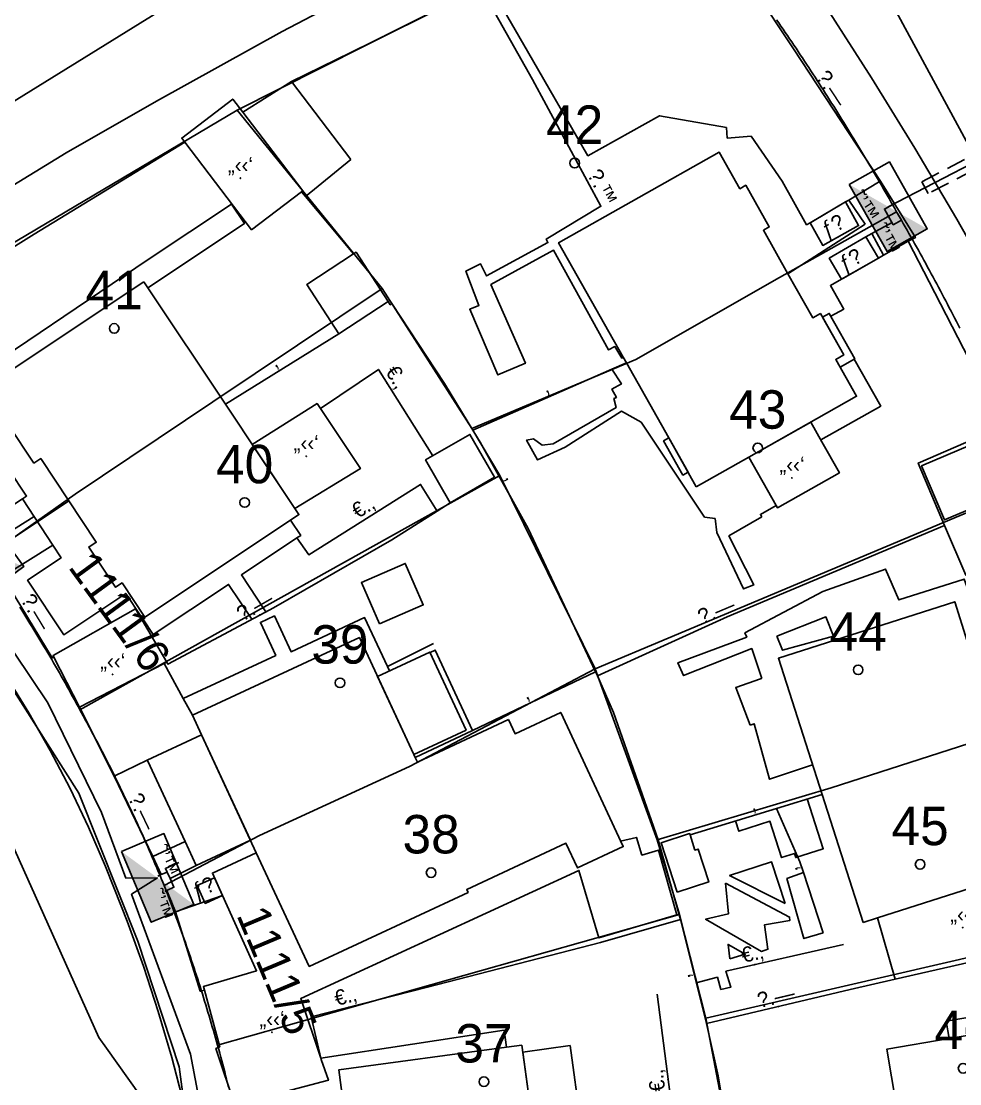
# Model space of a CAD drawing. Header units: metres. Extents: x 218299 to 220222, y 572714 to 574340.
# Drawn here: x 218926.8 to 218975.6, y 573636.9 to 573692.2 of the extents above; entities that cross this region are included whole.
import ezdxf
from ezdxf.enums import TextEntityAlignment as Align

# ---------------------------------------------------------------- set-up
doc = ezdxf.new("R2010")
doc.units = ezdxf.units.M
doc.header["$MEASUREMENT"] = 0
doc.linetypes.add('DASH15', pattern=[1.5, 1, -0.5])
for name, color, linetype in [('1602', 44, 'Continuous'), ('1603', 44, 'Continuous'), ('6091', 102, 'CABLEUNDEXIST03'), ('6151', 102, 'CABLEUNDEXIST03'), ('6261', 7, 'Continuous'), ('6701', 7, 'DASH15'), ('A_POINTS', 2, 'Continuous'), ('M2200', 253, 'Continuous'), ('M2207', 253, 'Continuous'), ('M2401', 7, 'Continuous'), ('M2404', 7, 'Continuous'), ('M2407', 253, 'Continuous'), ('M2408', 253, 'Continuous'), ('M2412', 253, 'Continuous'), ('M2420', 253, 'Continuous'), ('M2601', 253, 'Continuous'), ('M2602', 253, 'Continuous'), ('M2605', 253, 'Continuous'), ('M2612', 253, 'Continuous')]:
    doc.layers.add(name, color=color, linetype=linetype)
doc.styles.add('HEBTXT', font='HEBTXT')
doc.styles.add('MAVAT_HEBTXT', font='HEBTXT')
doc.linetypes.add('CABLEUNDEXIST03', pattern='A,3.5,[222,elecad.shx,S=0.01,R=0,X=0,Y=0],1.5', length=5)

# ---------------------------------------------------------------- blocks, each defined once
blk = doc.blocks.new('6261')
blk.add_lwpolyline([(-2, -1.2), (2, -1.2), (2, 1.2), (-2, 1.2)], close=True)
at = {"color": 0}
blk.add_solid([(2, 1.2), (-2, -1.2), (2, -1.2)], dxfattribs=at)
at = {"color": 0, "style": 'HEBTXT'}
blk.add_attdef('PIL_NAME', (2.689, 2.418), '', height=1.7, dxfattribs=at)
at = {"style": 'HEBTXT'}
blk.add_attdef('CAMUT_MONIM', (2.489, 0.218), '', height=1.7, dxfattribs=at)
at = {"color": 0, "style": 'HEBTXT', "flags": 1}
for tag, p in [('TYPE', (2.585, -1.773)), ('MAP_TYPE', (2.689, -3.782))]:
    blk.add_attdef(tag, p, '', height=1.7, dxfattribs=at)
blk = doc.blocks.new('1603')
at = {"layer": 'A_POINTS'}
blk.add_circle((0, 0), 0.25, dxfattribs=at)
at = {"color": 0, "style": 'HEBTXT'}
blk.add_attdef('PARCEL_NUM', text='', height=2, dxfattribs=at).set_placement((0, 1), align=Align.CENTER)
at = {"color": 0, "style": 'HEBTXT', "flags": 1}
blk.add_attdef('LOT_NUM', text='', height=2, dxfattribs=at).set_placement((0, -2.5), align=Align.CENTER)
blk = doc.blocks.new('M2407')
blk.add_circle((0, 0), 0.025)
at = {"style": 'MAVAT_HEBTXT'}
blk.add_attdef('NAME', text='', height=0.8, dxfattribs=at).set_placement((0, 1.59), align=Align.MIDDLE)
blk = doc.blocks.new('M2601')
blk.add_circle((0, 0), 0.025)
at = {"style": 'MAVAT_HEBTXT'}
blk.add_attdef('NAME', text='', height=0.8, dxfattribs=at).set_placement((0, 1.59), align=Align.MIDDLE)
blk = doc.blocks.new('M2602')
blk.add_circle((0, 0), 0.025)
at = {"style": 'MAVAT_HEBTXT'}
blk.add_attdef('NAME', text='', height=0.8, dxfattribs=at).set_placement((0, 1.59), align=Align.MIDDLE)
blk = doc.blocks.new('M2605')
blk.add_circle((0, 0), 0.025)
at = {"style": 'MAVAT_HEBTXT'}
blk.add_attdef('NAME', text='', height=0.8, dxfattribs=at).set_placement((0, 1.59), align=Align.MIDDLE)
blk = doc.blocks.new('M2612')
blk.add_circle((0, 0), 0.025)
at = {"style": 'MAVAT_HEBTXT'}
blk.add_attdef('NAME', text='', height=0.8, dxfattribs=at).set_placement((0, 1.59), align=Align.MIDDLE)
blk = doc.blocks.new('M2207')
blk.add_circle((0, 0), 0.025)
at = {"style": 'MAVAT_HEBTXT'}
blk.add_attdef('NAME', text='', height=0.8, dxfattribs=at).set_placement((0, 1.59), align=Align.MIDDLE)
blk = doc.blocks.new('M2412')
blk.add_circle((0, 0), 0.025)
at = {"style": 'MAVAT_HEBTXT'}
blk.add_attdef('NAME', text='', height=0.8, dxfattribs=at).set_placement((0, 1.59), align=Align.MIDDLE)
blk = doc.blocks.new('111')
at = {"layer": 'M2200'}
for points in [[(218961.898, 573667.974, 582.716), (218960.466, 573670.512, 582.752), (218958.262, 573674.416, 582.808), (218958.095, 573674.713, 582.812), (218954.732, 573680.67, 582.896), (218963.095, 573685.389, 582.739), (218964.167, 573683.489, 582.739), (218964.478, 573683.665, 582.739), (218965.701, 573681.498, 582.739), (218965.39, 573681.322, 582.739), (218966.666, 573679.061, 582.739), (218967.961, 573676.766, 582.739), (218968.359, 573676.99, 582.739), (218969.575, 573674.835, 582.739), (218969.575, 573674.835, 582.739), (218969.16, 573674.6, 582.739), (218969.16, 573674.6, 582.739), (218970.242, 573672.683, 582.739), (218964.637, 573669.52, 582.724)], [(218933.145, 573678.645, 583.526), (218933.357, 573678.327, 583.526), (218937.385, 573672.277, 583.526), (218941.002, 573666.844, 583.526), (218941.215, 573666.524, 583.526), (218940.778, 573666.233, 583.523), (218933.197, 573661.185, 583.459), (218932.009, 573662.97, 583.447), (218931.668, 573662.743, 583.436), (218930.279, 573664.829, 583.436), (218930.669, 573665.088, 583.436), (218927.772, 573669.439, 583.436), (218927.419, 573669.204, 583.436), (218926.077, 573671.22, 583.436), (218926.387, 573671.426, 583.436), (218925.132, 573673.31, 583.436)], [(218970.581, 573645.293, 581.865), (218966.176, 573659.046, 581.865), (218975.35, 573661.984, 581.865), (218976.005, 573659.938, 581.865), (218976.425, 573660.072, 581.865), (218977.182, 573657.708, 581.865), (218976.778, 573657.578, 581.865), (218977.566, 573655.116, 581.865), (218978.381, 573652.572, 581.865), (218978.381, 573652.572, 581.865), (218978.8, 573652.706, 581.865), (218978.8, 573652.706, 581.865), (218979.549, 573650.365, 581.865), (218979.549, 573650.365, 581.865), (218979.111, 573650.225, 581.865), (218979.111, 573650.225, 581.865), (218979.75, 573648.23, 581.865), (218979.75, 573648.23, 581.865), (218978.994, 573647.987, 581.865), (218971.329, 573645.533, 581.865), (218970.581, 573645.293, 581.865)], [(218952.125, 573655.853, 583.639), (218952.467, 573655.116, 583.639), (218954.846, 573656.223, 582.446), (218958.094, 573649.24, 582.446), (218958.094, 573649.24, 582.446), (218955.71, 573648.131, 582.626), (218955.71, 573648.131, 582.626), (218955.111, 573649.417, 583.661), (218949.948, 573647.015, 583.661), (218949.948, 573647.015, 583.661), (218950.023, 573646.854, 583.391), (218950.023, 573646.854, 583.391), (218941.752, 573643.006, 582.851), (218941.752, 573643.006, 582.851), (218938.998, 573648.924, 582.892), (218936.142, 573655.063, 582.934), (218935.671, 573656.076, 582.941), (218935.671, 573656.076, 582.941), (218944.368, 573660.122, 582.986), (218947.197, 573654.042, 583.662), (218947.274, 573653.877, 583.681), (218947.381, 573653.646, 583.706)], [(218974.219, 573624.444, 581.385), (218973.013, 573631.609, 581.505), (218971.819, 573638.703, 581.625), (218975.067, 573639.25, 581.625), (218981.262, 573640.292, 581.625), (218981.619, 573638.169, 581.385), (218982.094, 573638.249, 581.385), (218982.507, 573635.795, 581.385), (218982.018, 573635.712, 581.385), (218982.425, 573633.293, 581.385), (218982.599, 573632.259, 581.385), (218982.828, 573630.898, 581.385), (218982.899, 573630.477, 581.385), (218983.356, 573630.554, 581.385), (218983.747, 573628.226, 581.385), (218983.308, 573628.152, 581.385), (218983.665, 573626.034, 581.385)], [(218952.822, 573638.912, 582.424), (218953.41, 573634.596, 582.424), (218953.416, 573634.553, 582.424), (218953.81, 573631.66, 582.424), (218954.797, 573624.413, 582.424), (218945.229, 573623.109, 582.491), (218944.931, 573625.298, 582.401), (218944.931, 573625.298, 582.401), (218944.693, 573625.266, 582.401), (218944.693, 573625.266, 582.401), (218944.029, 573630.142, 582.401), (218944.029, 573630.142, 582.401), (218944.395, 573630.192, 582.491), (218944.395, 573630.192, 582.491), (218944.013, 573632.994, 582.536), (218944.013, 573632.994, 582.536), (218943.588, 573632.936, 582.536), (218943.588, 573632.936, 582.536), (218943.262, 573635.33, 582.491), (218943.262, 573635.33, 582.491), (218943.592, 573635.376, 582.491), (218943.592, 573635.376, 582.491), (218943.288, 573637.614, 582.491), (218952.017, 573638.803, 582.429)]]:
    blk.add_polyline3d(points, close=True, dxfattribs=at)
at = {"layer": 'M2207'}
for points in [[(218941.413, 573683.374, 582.817), (218941.345, 573683.322, 582.817), (218938.755, 573681.348, 582.795), (218935.283, 573685.902, 583.288), (218935.114, 573686.123, 583.312), (218937.773, 573688.15, 583.279), (218938.288, 573687.474, 583.213)], [(218943.293, 573675.941, 583.11), (218943.293, 573675.941, 583.11), (218941.619, 573678.494, 583.11), (218944.06, 573680.094, 582.853), (218944.187, 573680.177, 582.84), (218945.86, 573677.624, 582.84), (218945.86, 573677.624, 582.84), (218943.293, 573675.941, 583.11)], [(218969.16, 573674.6, 582.41), (218969.575, 573674.835, 582.41), (218968.466, 573676.8, 582.41), (218968.819, 573676.999, 582.41), (218970.15, 573674.64, 582.41), (218969.382, 573674.206, 582.41), (218969.16, 573674.6, 582.41)], [(218941.002, 573666.844, 583.425), (218938.78, 573670.181, 583.403), (218942.163, 573672.3, 583.403), (218942.334, 573672.044, 583.404), (218944.415, 573668.918, 583.425), (218941.002, 573666.844, 583.425)], [(218964.637, 573669.52, 582.975), (218967.86, 573671.339, 582.975), (218968.436, 573670.318, 582.836), (218969.349, 573668.701, 582.615), (218966.126, 573666.882, 582.615), (218966.061, 573666.997, 582.631), (218964.637, 573669.52, 582.975)], [(218979.256, 573668.122, 580.59), (218979.256, 573668.122, 580.59), (218979.256, 573668.122, 580.59), (218974.817, 573666.243, 580.59), (218973.626, 573669.057, 580.635), (218977.999, 573670.914, 580.635), (218977.999, 573670.914, 580.635), (218979.256, 573668.122, 580.59)], [(218951.397, 573668.471, 582.772), (218949.093, 573667.144, 582.682), (218949.093, 573667.144, 582.682), (218947.812, 573669.369, 582.547), (218950.115, 573670.696, 582.57)], [(218960.466, 573670.512, 582.176), (218961.471, 573668.73, 582.176), (218961.202, 573668.578, 582.064), (218960.196, 573670.36, 582.064), (218960.466, 573670.512, 582.176)], [(218945.409, 573660.83, 582.052), (218944.47, 573662.989, 582.052), (218946.749, 573663.979, 582.03), (218947.687, 573661.821, 582.03), (218945.409, 573660.83, 582.052)], [(218934.334, 573658.84, 582.176), (218934.334, 573658.84, 582.176), (218934.198, 573658.769, 582.176), (218929.798, 573656.508, 582.176), (218929.798, 573656.508, 582.176), (218928.461, 573659.109, 582.176), (218928.417, 573659.194, 582.176), (218928.417, 573659.194, 582.176), (218932.709, 573661.615, 582.176), (218934.334, 573658.84, 582.176)], [(218947.197, 573654.042, 582.525), (218945.306, 573658.105, 582.525), (218948.027, 573659.37, 582.435), (218949.917, 573655.307, 582.435), (218947.197, 573654.042, 582.525)], [(218936.142, 573655.063, 582.941), (218938.694, 573649.579, 582.941), (218935.867, 573648.264, 582.424), (218935.867, 573648.264, 582.424), (218935.287, 573649.509, 582.424), (218933.344, 573653.686, 582.424), (218933.315, 573653.748, 582.424), (218933.315, 573653.748, 582.424), (218936.142, 573655.063, 582.941)], [(218960.909, 573646.869, 581.453), (218960.07, 573649.431, 581.453), (218961.552, 573649.916, 581.51), (218961.573, 573649.852, 581.51), (218961.832, 573649.063, 581.51), (218961.989, 573649.114, 581.51), (218962.548, 573647.405, 581.51)], [(218978.994, 573647.987, 581.78), (218971.329, 573645.533, 581.78), (218972.25, 573642.34, 581.6), (218972.25, 573642.34, 581.6), (218980.033, 573644.106, 581.6)], [(218953.41, 573634.596, 582.322), (218952.871, 573638.549, 582.3), (218955.328, 573638.884, 581.895), (218955.87, 573634.931, 581.917), (218953.41, 573634.596, 582.322)]]:
    blk.add_polyline3d(points, close=True, dxfattribs=at)
blk.add_polyline3d([(218937.901, 573635.726, 582.187), (218936.897, 573638.736, 582.176), (218937.092, 573638.827, 582.187), (218936.293, 573641.765, 582.166), (218936.241, 573641.955, 582.165), (218939.01, 573642.777, 582.367), (218937.243, 573646.694, 582.437), (218936.716, 573647.862, 582.457), (218938.998, 573648.924, 582.829), (218941.752, 573643.006, 582.829), (218950.023, 573646.854, 582.829), (218949.948, 573647.015, 582.829), (218955.111, 573649.417, 582.829), (218955.71, 573648.131, 582.514), (218958.094, 573649.24, 583.177), (218957.963, 573649.523, 583.177), (218958.793, 573649.719, 583.256), (218959.066, 573648.799, 583.279), (218959.934, 573649.057, 583.369), (218960.887, 573645.685, 583.369), (218956.834, 573644.486, 582.536), (218955.794, 573648.003, 582.525), (218941.307, 573641.331, 582.682), (218942.357, 573638.235, 582.388), (218942.38, 573638.166, 582.381), (218942.75, 573637.077, 582.277), (218940.256, 573636.421, 582.187)], dxfattribs=at)
at = {"layer": 'M2401'}
for points in [[(218935.223, 573635.851, 579.299), (218934.597, 573638.262, 579.326), (218933.895, 573640.651, 579.366), (218933.118, 573643.017, 579.419), (218932.266, 573645.357, 579.485), (218931.972, 573646.115, 579.51), (218931.155, 573648.198, 579.539), (218930.264, 573650.25, 579.574), (218929.301, 573652.269, 579.617), (218928.267, 573654.252, 579.666), (218927.162, 573656.197, 579.722), (218925.989, 573658.102, 579.785)], [(218925.546, 573683.191, 580.252), (218929.103, 573685.346, 580.14), (218933.806, 573688.048, 579.982), (218940.337, 573691.666, 579.87), (218947.278, 573695.314, 579.712)], [(218968.698, 573692.879, 579.06), (218971.021, 573689.26, 578.962), (218973.277, 573685.598, 578.856), (218975.465, 573681.895, 578.743), (218977.028, 573679.15, 578.655)]]:
    blk.add_polyline3d(points, dxfattribs=at)
at = {"layer": 'M2404'}
for points in [[(218935.223, 573635.851, 579.299), (218934.597, 573638.262, 579.326), (218933.895, 573640.651, 579.366), (218933.118, 573643.017, 579.419), (218932.266, 573645.357, 579.485), (218931.972, 573646.115, 579.51), (218931.155, 573648.198, 579.539), (218930.264, 573650.25, 579.574), (218929.301, 573652.269, 579.617), (218928.267, 573654.252, 579.666), (218927.162, 573656.197, 579.722), (218925.989, 573658.102, 579.785)], [(218925.546, 573683.191, 580.252), (218929.103, 573685.346, 580.14), (218933.806, 573688.048, 579.982), (218940.337, 573691.666, 579.87), (218947.278, 573695.314, 579.712)], [(218968.698, 573692.879, 579.06), (218971.021, 573689.26, 578.962), (218973.277, 573685.598, 578.856), (218975.465, 573681.895, 578.743), (218977.028, 573679.15, 578.655)]]:
    blk.add_polyline3d(points, dxfattribs=at)
at = {"layer": 'M2407'}
for points in [[(218967.869, 573681.731, 579.991), (218967.831, 573681.71, 579.993), (218967.643, 573681.608, 580.002), (218966.365, 573683.873, 580.047), (218964.754, 573686.226, 580.047), (218963.512, 573686.126, 580.07), (218963.469, 573686.669, 580.07), (218959.989, 573687.281, 580.115), (218956.257, 573685.2, 580.227), (218953.106, 573690.644, 580.182), (218951.257, 573693.866, 580.16)], [(218950.859, 573693.644, 580.16), (218953.376, 573689.178, 580.182), (218956.931, 573682.571, 580.137), (218954.088, 573680.863, 580.227), (218954.179, 573680.68, 580.227), (218950.98, 573678.945, 580.272), (218950.673, 573679.569, 580.272), (218949.904, 573679.199, 580.272), (218950.588, 573677.411, 580.295), (218950.105, 573677.211, 580.295), (218951.57, 573673.795, 580.295), (218953.009, 573674.399, 580.317), (218951.21, 573678.494, 580.295), (218954.468, 573680.286, 580.227), (218957.336, 573675.095, 580.182), (218957.667, 573675.27, 580.182), (218958.018, 573674.667, 580.182), (218958.095, 573674.713, 580.182)], [(218933.357, 573678.327, 580.728), (218938.382, 573681.672, 580.518), (218937.703, 573682.691, 580.518), (218933.375, 573679.809, 580.698), (218923.344, 573673.033, 580.788), (218927.037, 573667.487, 580.818), (218926.826, 573667.346, 580.818)], [(218968.905, 573676.845, 580.053), (218969.576, 573677.224, 580.053), (218968.885, 573678.447, 580.053), (218969.465, 573678.774, 579.987), (218969.527, 573678.809, 579.98)], [(218968.383, 573670.413, 580.089), (218971.499, 573672.172, 580.053), (218970.117, 573674.621, 580.053)], [(218957.512, 573674.089, 580.16), (218957.998, 573673.326, 580.16), (218957.508, 573673.054, 580.16), (218957.742, 573672.625, 580.16), (218957.608, 573672.57, 580.16), (218957.737, 573672.098, 580.16), (218954.45, 573670.206, 580.227), (218953.874, 573670.136, 580.227), (218953.434, 573670.463, 580.227), (218953.066, 573670.399, 580.227), (218953.63, 573669.367, 580.227), (218955.074, 573670.04, 580.205), (218958.003, 573671.905, 580.137), (218959.035, 573671.329, 580.137), (218962.334, 573666.39, 580.092), (218962.878, 573666.315, 580.092), (218962.965, 573665.595, 580.092), (218964.361, 573662.657, 580.092), (218964.894, 573662.867, 580.092), (218963.595, 573665.413, 580.115), (218965.306, 573666.412, 580.115)], [(218965.306, 573666.412, 580.115), (218965.238, 573666.532, 580.115), (218966.061, 573666.997, 580.115)], [(218939.497, 573661.464, 580.71), (218939.423, 573661.575, 580.713), (218938.218, 573663.384, 580.761), (218941.11, 573665.31, 580.761), (218941.306, 573665.44, 580.761), (218940.778, 573666.233, 580.761)], [(218933.634, 573660.277, 580.748), (218933.123, 573661.043, 580.748), (218932.994, 573661.238, 580.748), (218932.203, 573662.424, 580.748), (218928.974, 573660.274, 580.748), (218927.088, 573663.106, 580.748), (218928.839, 573664.272, 580.748), (218928.401, 573664.928, 580.748)], [(218965.315, 573657.992, 579.47), (218964.783, 573659.546, 579.47), (218961.238, 573658.144, 579.5), (218960.939, 573658.808, 579.5), (218964.53, 573660.151, 579.47), (218964.435, 573660.366, 579.47), (218968.494, 573662.525, 579.38), (218971.749, 573663.69, 579.38), (218972.435, 573662.086, 579.35), (218975.841, 573663.168, 579.32), (218976.196, 573662.216, 579.32), (218976.196, 573662.216, 579.32)], [(218938.767, 573661.075, 580.726), (218937.558, 573662.89, 580.773), (218933.634, 573660.277, 580.716)], [(218935.19, 573656.955, 580.283), (218940.007, 573659.196, 580.283), (218939.208, 573660.913, 580.283), (218939.939, 573661.253, 580.283), (218940.808, 573659.386, 580.283), (218944.637, 573661.167, 580.223), (218945.825, 573658.616, 580.278), (218945.928, 573658.394, 580.283)], [(218966.1, 573660.188, 579.41), (218968.651, 573661.196, 579.38), (218969.044, 573660.202, 579.38), (218966.386, 573659.464, 579.41), (218966.1, 573660.188, 579.41)], [(218948.039, 573659.344, 580.257), (218948.309, 573659.47, 580.253), (218950.252, 573655.292, 580.133)], [(218964.705, 573655.555, 579.44), (218964.92, 573655.641, 579.44), (218965.717, 573652.745, 579.44), (218967.956, 573653.49, 579.44)], [(218967.679, 573651.722, 579.364), (218968.509, 573649.132, 579.32), (218967.081, 573648.675, 579.38), (218967.014, 573648.885, 579.38), (218966.338, 573648.668, 579.38), (218965.732, 573650.56, 579.44), (218964.11, 573650.04, 579.44), (218963.938, 573650.577, 579.44)], [(218966.52, 573646.281, 579.38), (218965.815, 573648.442, 579.35), (218963.632, 573647.742, 579.38), (218966.52, 573646.281, 579.38)], [(218967.473, 573647.89, 579.47), (218966.619, 573647.575, 579.47), (218967.504, 573644.455, 579.47), (218968.496, 573644.755, 579.47)], [(218963.428, 573647.345, 579.44), (218966.754, 573645.577, 579.38), (218966.762, 573645.391, 579.38), (218965.446, 573645.162, 579.41), (218965.628, 573643.897, 579.41), (218965.291, 573643.786, 579.41), (218962.385, 573645.465, 579.44), (218963.575, 573645.741, 579.41), (218963.428, 573647.345, 579.44)], [(218963.653, 573643.404, 579.41), (218963.552, 573644.152, 579.41), (218964.449, 573643.636, 579.41), (218963.653, 573643.404, 579.41)], [(218975.067, 573639.25, 578.835), (218974.914, 573640.16, 578.835), (218981.969, 573641.347, 578.835), (218982.312, 573639.305, 578.835), (218984.627, 573639.694, 578.835), (218984.48, 573640.568, 578.835), (218986.383, 573640.888, 578.835), (218986.845, 573638.144, 578.73), (218983.783, 573637.629, 578.73), (218984.205, 573635.122, 578.73), (218984.545, 573635.179, 578.73)], [(218942.364, 573638.236, 579.83), (218951.897, 573639.686, 579.77), (218952.017, 573638.803, 579.77)]]:
    blk.add_polyline3d(points, dxfattribs=at)
at = {"layer": 'M2408'}
for points in [[(218940.824, 573689.068, 579.978), (218938.288, 573687.474, 579.918)], [(218971.494, 573683.881, 578.87), (218973.305, 573680.942, 578.75), (218972.926, 573680.757, 578.75)], [(218929.798, 573656.508, 579.8), (218931.6, 573652.916, 579.68)]]:
    blk.add_polyline3d(points, dxfattribs=at)
at = {"layer": 'M2412'}
for points in [[(218967.831, 573681.71, 579.993), (218968.481, 573680.536, 579.993), (218970.351, 573681.571, 578.793), (218969.673, 573682.801, 578.793)], [(218969.465, 573678.774, 579.987), (218968.822, 573679.864, 579.987), (218968.822, 573679.864, 579.987), (218970.731, 573680.989, 578.787), (218971.383, 573679.873, 578.787)], [(218937.243, 573646.694, 580.201), (218936.825, 573647.62, 580.201), (218935.917, 573647.211, 579.721), (218936.335, 573646.284, 579.721), (218937.243, 573646.694, 580.201)]]:
    blk.add_polyline3d(points, close=True, dxfattribs=at)
at = {"layer": 'M2420', "linetype": 'Continuous', "lineweight": -3}
for points in [[(218784.91, 573498.19), (218799.09, 573491.38), (218833, 573481.62), (218860.8, 573479.62), (218884.2, 573481.19), (218908, 573487.81), (218929.09, 573498.38), (218936.2, 573503.5), (218951.5, 573513.19), (218966.91, 573529), (218976.7, 573544.88), (218985.627, 573563.641), (218988, 573565.81), (218995.09, 573587.88), (218998.81, 573618.93), (218992.8, 573643.88), (218991.2, 573657.81), (218964.91, 573706.38)], [(218908.988, 573677.282), (218935, 573693.38), (218964.91, 573706.38)], [(218808, 573559.81), (218823.2, 573550.5), (218835.41, 573544.81), (218850.7, 573542.81), (218865.3, 573542.5), (218880.41, 573545.38), (218892.2, 573549.81), (218899.91, 573554.81), (218905.3, 573557.31), (218919.09, 573568.19), (218928.2, 573583.69), (218933.59, 573595.81), (218935.8, 573615), (218936.938, 573617.207), (218933.5, 573635.5), (218931.193, 573638.756), (218930.8, 573639.31), (218921.59, 573659.81), (218908.988, 573677.282)]]:
    blk.add_lwpolyline(points, dxfattribs=at)
at = {"layer": 'M2601'}
for points in [[(218945.86, 573677.624, 581.982), (218945.969, 573677.443, 581.982), (218946.06, 573677.512, 581.982), (218948.79, 573673.341, 581.982), (218950.271, 573670.916, 581.946), (218950.651, 573670.295, 581.937), (218953.148, 573665.797, 581.892), (218956.658, 573658.335, 581.892), (218956.751, 573658.137, 581.892)], [(218937.385, 573672.277, 582.387), (218943.293, 573675.941, 582.387)], [(218950.271, 573670.916, 581.802), (218953.595, 573672.382, 581.802), (218957.512, 573674.089, 581.802), (218958.262, 573674.416, 581.802)], [(218926.403, 573665.352, 582.138), (218929.236, 573667.239, 582.138)], [(218928.401, 573664.928, 582.248), (218926.826, 573667.346, 582.248)], [(218947.274, 573653.877, 581.892), (218950.252, 573655.292, 581.892), (218956.658, 573658.335, 581.892)], [(218968.447, 573651.958, 581.15), (218966.076, 573651.231, 581.191), (218961.573, 573649.852, 581.27)], [(218966.076, 573651.231, 581.24), (218967.289, 573648.452, 581.42), (218967.473, 573647.89, 581.401), (218968.496, 573644.755, 581.296)], [(218961.071, 573645.443, 580.91), (218962.375, 573640.268, 580.91), (218962.375, 573640.268, 580.91)]]:
    blk.add_polyline3d(points, dxfattribs=at)
at = {"layer": 'M2602'}
for points in [[(218943.913, 573685, 580.823), (218941.552, 573683.083, 580.823), (218944.06, 573680.094, 580.823)], [(218941.552, 573683.083, 580.823), (218941.345, 573683.322, 580.823)], [(218972.583, 573681.852, 580.452), (218972.156, 573681.612, 580.452), (218971.696, 573682.43, 580.452), (218972.123, 573682.67, 580.452)], [(218966.666, 573679.061, 581.498), (218970.683, 573681.634, 581.498), (218970.683, 573681.634, 581.498)], [(218968.822, 573679.864, 580.103), (218970.731, 573680.989, 580.117), (218971.032, 573681.151, 580.119), (218972.095, 573681.721, 580.126)], [(218942.334, 573672.044, 580.608), (218945.354, 573674.078, 580.638), (218948.189, 573669.586, 580.705)], [(218941.11, 573665.31, 580.818), (218941.732, 573664.426, 580.818), (218947.547, 573668.097, 580.638), (218948.41, 573666.71, 580.638)], [(218925.067, 573664.957, 581.108), (218927.43, 573666.419, 581.108)], [(218945.825, 573658.616, 580.278), (218948.215, 573659.807, 580.278)], [(218964.705, 573655.555, 579.59), (218964.705, 573655.555, 579.59), (218963.954, 573657.518, 579.59), (218965.246, 573657.968, 579.59), (218965.315, 573657.992, 579.59), (218965.315, 573657.992, 579.59)], [(218934.354, 573647.92, 581.123), (218934.269, 573648.107, 581.123), (218934.971, 573648.423, 581.123)], [(218934.507, 573647.579, 581.123), (218935.867, 573648.264, 581.123)], [(218933.874, 573647.704, 581.093), (218934.053, 573647.784, 581.105), (218934.354, 573647.92, 581.123), (218934.507, 573647.579, 581.123), (218934.71, 573647.128, 581.123), (218934.347, 573646.965, 581.101), (218934.23, 573646.913, 581.093)], [(218969.566, 573644.15, 579.44), (218963.446, 573642.753, 579.65), (218963.705, 573641.929, 579.65), (218963.185, 573641.806, 579.65), (218963.003, 573642.441, 579.65), (218961.9, 573642.156, 579.621)], [(218942.38, 573638.166, 581.645), (218941.85, 573640.377, 581.667), (218947.913, 573641.926, 581.667), (218947.913, 573641.926, 581.667)], [(218961.009, 573632.697, 579.95), (218959.857, 573641.566, 579.89)]]:
    blk.add_polyline3d(points, dxfattribs=at)
at = {"layer": 'M2605'}
for points in [[(218967.869, 573681.731, 579.991), (218969.673, 573682.801, 579.98), (218969.838, 573682.899, 579.979), (218971.389, 573683.819, 579.969), (218971.494, 573683.881, 579.968), (218971.494, 573683.881, 579.968), (218966.966, 573690.775, 580.103), (218964.938, 573693.834, 580.058)], [(218949.653, 573693.424, 580.261), (218943.92, 573690.57, 580.328), (218940.824, 573689.068, 580.328), (218940.824, 573689.068, 580.328), (218943.913, 573685, 580.351), (218943.913, 573685, 580.351)], [(218935.283, 573685.902, 580.733), (218927.43, 573681.119, 580.823), (218923.531, 573678.697, 580.846), (218922.925, 573678.275, 580.848), (218922.369, 573677.79, 580.848), (218921.869, 573677.247, 580.844), (218921.43, 573676.654, 580.837), (218921.058, 573676.017, 580.828), (218920.756, 573675.343, 580.815), (218920.541, 573674.683, 580.801), (218920.346, 573674.009, 580.81), (218920.229, 573673.318, 580.817), (218920.191, 573672.617, 580.821), (218920.234, 573671.917, 580.823), (218920.355, 573671.226, 580.823), (218920.555, 573670.554, 580.82), (218920.829, 573669.908, 580.815), (218921.175, 573669.298, 580.807), (218921.44, 573668.919, 580.801), (218924.027, 573665.523, 580.801), (218924.027, 573665.523, 580.801), (218926.826, 573667.346, 580.823), (218926.826, 573667.346, 580.823), (218926.826, 573667.346, 580.823)], [(218947.913, 573641.926, 580.317), (218956.913, 573644.248, 580.272), (218961.071, 573645.443, 580.272), (218961.071, 573645.443, 580.272), (218959.909, 573649.597, 580.272), (218958.858, 573652.608, 580.317), (218957.585, 573656.218, 580.385), (218956.751, 573658.137, 580.34), (218956.751, 573658.137, 580.34), (218963.511, 573661.199, 580.205), (218974.816, 573665.96, 580.025), (218974.816, 573665.96, 580.025), (218973.453, 573669.204, 579.98), (218977.889, 573671.123, 579.935), (218977.889, 573671.123, 579.935), (218974.023, 573678.643, 579.912), (218972.926, 573680.757, 579.912), (218972.926, 573680.757, 579.912), (218971.646, 573680.024, 579.938), (218971.383, 573679.873, 579.943), (218969.527, 573678.809, 579.98), (218969.527, 573678.809, 579.98)], [(218934.334, 573658.84, 580.598), (218934.391, 573658.745, 580.598), (218938.877, 573661.134, 580.634), (218939.704, 573661.574, 580.641), (218940.02, 573661.742, 580.643), (218946.043, 573665.207, 580.553), (218948.41, 573666.71, 580.518), (218949.093, 573667.144, 580.508)], [(218974.816, 573665.96, 579.417), (218975.932, 573663.37, 579.35), (218980.545, 573665.208, 579.192), (218980.545, 573665.208, 579.192), (218982.786, 573659.346, 579.17)], [(218928.401, 573664.928, 580.801), (218928.401, 573664.928, 580.801), (218928.401, 573664.928, 580.801), (218925.801, 573663.3, 580.801), (218925.801, 573663.3, 580.801), (218928.377, 573659.06, 580.711), (218928.461, 573659.109, 580.711)], [(218935.671, 573656.076, 580.283), (218935.19, 573656.955, 580.283), (218934.198, 573658.769, 580.283)], [(218935.287, 573649.509, 580.328), (218933.606, 573648.72, 580.328), (218933.606, 573648.72, 580.328), (218931.6, 573652.916, 580.328), (218931.6, 573652.916, 580.328), (218933.315, 573653.748, 580.328)], [(218937.243, 573646.694, 580.508), (218937.243, 573646.694, 580.508), (218934.789, 573645.841, 580.508), (218934.789, 573645.841, 580.508), (218936.083, 573641.711, 580.486), (218936.293, 573641.765, 580.486)], [(218969.906, 573641.801, 579.47), (218972.25, 573642.34, 579.47)], [(218962.427, 573640.037, 579.59), (218969.906, 573641.801, 579.47)], [(218963.75, 573632.969, 579.59), (218963.037, 573637.316, 579.65), (218962.427, 573640.037, 579.65), (218962.375, 573640.268, 579.65)]]:
    blk.add_polyline3d(points, dxfattribs=at)
at = {"layer": 'M2612'}
for points in [[(218970.683, 573681.634, 580.362), (218969.838, 573682.899, 580.362)], [(218971.032, 573681.151, 580.385), (218971.646, 573680.024, 580.385)], [(218933.606, 573648.72, 581.123), (218934.053, 573647.784, 581.123)], [(218934.789, 573645.841, 581.123), (218934.347, 573646.965, 581.123)]]:
    blk.add_polyline3d(points, dxfattribs=at)
at = {"layer": 'M2207'}
ref = blk.add_blockref('M2207', (218938.167, 573684.036), dxfattribs=dict(at, xscale=0.5, yscale=0.5, zscale=0.5))
ref.add_attrib('NAME', '„‹‹‘', dxfattribs={"layer": '0', "height": 0.8, "style": 'MAVAT_HEBTXT'}).set_placement((218938.167, 573684.661), align=Align.MIDDLE)
ref = blk.add_blockref('M2207', (218941.594, 573669.563), dxfattribs=dict(at, xscale=0.5, yscale=0.5, zscale=0.5))
ref.add_attrib('NAME', '„‹‹‘', dxfattribs={"layer": '0', "height": 0.8, "style": 'MAVAT_HEBTXT'}).set_placement((218941.594, 573670.188), align=Align.MIDDLE)
ref = blk.add_blockref('M2207', (218966.88, 573668.433), dxfattribs=dict(at, xscale=0.5, yscale=0.5, zscale=0.5))
ref.add_attrib('NAME', '„‹‹‘', dxfattribs={"layer": '0', "height": 0.8, "style": 'MAVAT_HEBTXT'}).set_placement((218966.88, 573669.058), align=Align.MIDDLE)
ref = blk.add_blockref('M2207', (218931.519, 573658.202), dxfattribs=dict(at, xscale=0.5, yscale=0.5, zscale=0.5))
ref.add_attrib('NAME', '„‹‹‘', dxfattribs={"layer": '0', "height": 0.8, "style": 'MAVAT_HEBTXT'}).set_placement((218931.519, 573658.827), align=Align.MIDDLE)
ref = blk.add_blockref('M2207', (218975.773, 573645.028), dxfattribs=dict(at, xscale=0.5, yscale=0.5, zscale=0.5))
ref.add_attrib('NAME', '„‹‹‘', dxfattribs={"layer": '0', "height": 0.8, "style": 'MAVAT_HEBTXT'}).set_placement((218975.773, 573645.653), align=Align.MIDDLE)
ref = blk.add_blockref('M2207', (218939.813, 573639.58), dxfattribs=dict(at, xscale=0.5, yscale=0.5, zscale=0.5))
ref.add_attrib('NAME', '„‹‹‘', dxfattribs={"layer": '0', "height": 0.8, "style": 'MAVAT_HEBTXT'}).set_placement((218939.813, 573640.205), align=Align.MIDDLE)
at = {"layer": 'M2407'}
ref = blk.add_blockref('M2407', (218956.539, 573683.299), dxfattribs=dict(at, xscale=0.5, yscale=0.5, zscale=0.5))
ref.add_attrib('NAME', '\x8e.™', dxfattribs={"layer": '0', "height": 0.8, "rotation": 298.2841, "style": 'MAVAT_HEBTXT'}).set_placement((218957.024, 573683.56), align=Align.MIDDLE)
at = {"layer": 'M2412'}
ref = blk.add_blockref('M2412', (218969.316, 573680.998), dxfattribs=dict(at, xscale=0.5, yscale=0.5, zscale=0.5))
ref.add_attrib('NAME', 'ƒ\x8e', dxfattribs={"layer": '0', "height": 0.8, "rotation": 28.9634, "style": 'MAVAT_HEBTXT'}).set_placement((218969.05, 573681.479), align=Align.MIDDLE)
ref = blk.add_blockref('M2412', (218970.243, 573679.22), dxfattribs=dict(at, xscale=0.5, yscale=0.5, zscale=0.5))
ref.add_attrib('NAME', 'ƒ\x8e', dxfattribs={"layer": '0', "height": 0.8, "rotation": 29.8054, "style": 'MAVAT_HEBTXT'}).set_placement((218969.969, 573679.697), align=Align.MIDDLE)
ref = blk.add_blockref('M2412', (218935.917, 573647.211), dxfattribs=dict(at, xscale=0.5, yscale=0.5, zscale=0.5))
ref.add_attrib('NAME', 'ƒ\x8e', dxfattribs={"layer": '0', "height": 0.8, "rotation": 24.2807, "style": 'MAVAT_HEBTXT'}).set_placement((218936.274, 573647.018), align=Align.MIDDLE)
at = {"layer": 'M2601'}
ref = blk.add_blockref('M2601', (218940.195, 573674.02), dxfattribs=dict(at, xscale=0.5, yscale=0.5, zscale=0.5))
ref.add_attrib('NAME', '‚', dxfattribs={"layer": '0', "height": 0.8, "rotation": 31.8023, "style": 'MAVAT_HEBTXT'}).set_placement((218939.905, 573674.487), align=Align.MIDDLE)
ref = blk.add_blockref('M2601', (218954.263, 573672.673), dxfattribs=dict(at, xscale=0.5, yscale=0.5, zscale=0.5))
ref.add_attrib('NAME', '‚', dxfattribs={"layer": '0', "height": 0.8, "rotation": 23.5561, "style": 'MAVAT_HEBTXT'}).set_placement((218954.044, 573673.177), align=Align.MIDDLE)
ref = blk.add_blockref('M2601', (218951.799, 573668.227), dxfattribs=dict(at, xscale=0.5, yscale=0.5, zscale=0.5))
ref.add_attrib('NAME', '‚', dxfattribs={"layer": '0', "height": 0.8, "rotation": 299.0466, "style": 'MAVAT_HEBTXT'}).set_placement((218952.28, 573668.494), align=Align.MIDDLE)
ref = blk.add_blockref('M2601', (218953.248, 573656.715), dxfattribs=dict(at, xscale=0.5, yscale=0.5, zscale=0.5))
ref.add_attrib('NAME', '‚', dxfattribs={"layer": '0', "height": 0.8, "rotation": 25.411, "style": 'MAVAT_HEBTXT'}).set_placement((218953.012, 573657.212), align=Align.MIDDLE)
ref = blk.add_blockref('M2601', (218965.002, 573650.902), dxfattribs=dict(at, xscale=0.5, yscale=0.5, zscale=0.5))
ref.add_attrib('NAME', '‚', dxfattribs={"layer": '0', "height": 0.8, "rotation": 17.0308, "style": 'MAVAT_HEBTXT'}).set_placement((218964.841, 573651.428), align=Align.MIDDLE)
ref = blk.add_blockref('M2601', (218967.38, 573648.175), dxfattribs=dict(at, xscale=0.5, yscale=0.5, zscale=0.5))
ref.add_attrib('NAME', '‚', dxfattribs={"layer": '0', "height": 0.8, "rotation": 108.0702, "style": 'MAVAT_HEBTXT'}).set_placement((218966.857, 573648.005), align=Align.MIDDLE)
ref = blk.add_blockref('M2601', (218961.793, 573642.578), dxfattribs=dict(at, xscale=0.5, yscale=0.5, zscale=0.5))
ref.add_attrib('NAME', '‚', dxfattribs={"layer": '0', "height": 0.8, "rotation": 104.1441, "style": 'MAVAT_HEBTXT'}).set_placement((218961.26, 573642.444), align=Align.MIDDLE)
at = {"layer": 'M2602'}
ref = blk.add_blockref('M2602', (218945.8, 573673.372), dxfattribs=dict(at, xscale=0.5, yscale=0.5, zscale=0.5))
ref.add_attrib('NAME', '€.‚', dxfattribs={"layer": '0', "height": 0.8, "rotation": 302.2569, "style": 'MAVAT_HEBTXT'}).set_placement((218946.265, 573673.666), align=Align.MIDDLE)
ref = blk.add_blockref('M2602', (218944.873, 573666.409), dxfattribs=dict(at, xscale=0.5, yscale=0.5, zscale=0.5))
ref.add_attrib('NAME', '€.‚', dxfattribs={"layer": '0', "height": 0.8, "rotation": 32.2637, "style": 'MAVAT_HEBTXT'}).set_placement((218944.58, 573666.875), align=Align.MIDDLE)
ref = blk.add_blockref('M2602', (218964.947, 573643.096), dxfattribs=dict(at, xscale=0.5, yscale=0.5, zscale=0.5))
ref.add_attrib('NAME', '€.‚', dxfattribs={"layer": '0', "height": 0.8, "rotation": 12.859, "style": 'MAVAT_HEBTXT'}).set_placement((218964.825, 573643.632), align=Align.MIDDLE)
ref = blk.add_blockref('M2602', (218943.78, 573640.87), dxfattribs=dict(at, xscale=0.5, yscale=0.5, zscale=0.5))
ref.add_attrib('NAME', '€.‚', dxfattribs={"layer": '0', "height": 0.8, "rotation": 14.3326, "style": 'MAVAT_HEBTXT'}).set_placement((218943.644, 573641.403), align=Align.MIDDLE)
ref = blk.add_blockref('M2602', (218960.433, 573637.132), dxfattribs=dict(at, xscale=0.5, yscale=0.5, zscale=0.5))
ref.add_attrib('NAME', '€.‚', dxfattribs={"layer": '0', "height": 0.8, "rotation": 97.4001, "style": 'MAVAT_HEBTXT'}).set_placement((218959.888, 573637.061), align=Align.MIDDLE)
at = {"layer": 'M2605'}
ref = blk.add_blockref('M2605', (218968.514, 573688.415), dxfattribs=dict(at, xscale=0.5, yscale=0.5, zscale=0.5))
ref.add_attrib('NAME', '\x9a.—', dxfattribs={"layer": '0', "height": 0.8, "rotation": 303.2951, "style": 'MAVAT_HEBTXT'}).set_placement((218968.974, 573688.717), align=Align.MIDDLE)
ref = blk.add_blockref('M2605', (218927.089, 573661.18), dxfattribs=dict(at, xscale=0.5, yscale=0.5, zscale=0.5))
ref.add_attrib('NAME', '\x9a.—', dxfattribs={"layer": '0', "height": 0.8, "rotation": 301.2819, "style": 'MAVAT_HEBTXT'}).set_placement((218927.559, 573661.465), align=Align.MIDDLE)
ref = blk.add_blockref('M2605', (218939.188, 573661.299), dxfattribs=dict(at, xscale=0.5, yscale=0.5, zscale=0.5))
ref.add_attrib('NAME', '\x9a.—', dxfattribs={"layer": '0', "height": 0.8, "rotation": 29.9108, "style": 'MAVAT_HEBTXT'}).set_placement((218938.914, 573661.776), align=Align.MIDDLE)
ref = blk.add_blockref('M2605', (218963.148, 573661.034), dxfattribs=dict(at, xscale=0.5, yscale=0.5, zscale=0.5))
ref.add_attrib('NAME', '\x9a.—', dxfattribs={"layer": '0', "height": 0.8, "rotation": 22.8413, "style": 'MAVAT_HEBTXT'}).set_placement((218962.934, 573661.541), align=Align.MIDDLE)
ref = blk.add_blockref('M2605', (218932.593, 573650.84), dxfattribs=dict(at, xscale=0.5, yscale=0.5, zscale=0.5))
ref.add_attrib('NAME', '\x9a.—', dxfattribs={"layer": '0', "height": 0.8, "rotation": 295.5524, "style": 'MAVAT_HEBTXT'}).set_placement((218933.089, 573651.077), align=Align.MIDDLE)
ref = blk.add_blockref('M2605', (218966.167, 573640.919), dxfattribs=dict(at, xscale=0.5, yscale=0.5, zscale=0.5))
ref.add_attrib('NAME', '\x9a.—', dxfattribs={"layer": '0', "height": 0.8, "rotation": 13.2722, "style": 'MAVAT_HEBTXT'}).set_placement((218966.04, 573641.454), align=Align.MIDDLE)
at = {"layer": 'M2612'}
ref = blk.add_blockref('M2612', (218970.261, 573682.266), dxfattribs=dict(at, xscale=0.5, yscale=0.5, zscale=0.5))
ref.add_attrib('NAME', '˜’™', dxfattribs={"layer": '0', "height": 0.8, "rotation": 303.7401, "style": 'MAVAT_HEBTXT'}).set_placement((218970.718, 573682.572), align=Align.MIDDLE)
ref = blk.add_blockref('M2612', (218971.339, 573680.587), dxfattribs=dict(at, xscale=0.5, yscale=0.5, zscale=0.5))
ref.add_attrib('NAME', '˜’™', dxfattribs={"layer": '0', "height": 0.8, "rotation": 298.5713, "style": 'MAVAT_HEBTXT'}).set_placement((218971.822, 573680.85), align=Align.MIDDLE)
ref = blk.add_blockref('M2612', (218933.829, 573648.252), dxfattribs=dict(at, xscale=0.5, yscale=0.5, zscale=0.5))
ref.add_attrib('NAME', '˜’™', dxfattribs={"layer": '0', "height": 0.8, "rotation": 295.5047, "style": 'MAVAT_HEBTXT'}).set_placement((218934.326, 573648.489), align=Align.MIDDLE)
ref = blk.add_blockref('M2612', (218934.568, 573646.403), dxfattribs=dict(at, xscale=0.5, yscale=0.5, zscale=0.5))
ref.add_attrib('NAME', '˜’™', dxfattribs={"layer": '0', "height": 0.8, "rotation": 291.5048, "style": 'MAVAT_HEBTXT'}).set_placement((218934.056, 573646.202), align=Align.MIDDLE)

msp = doc.modelspace()

# ---------------------------------------------------------------- linework, layer by layer
at = {"layer": '1602'}
for points in [[(218982.8, 573707.78), (218955.52, 573696.418), (218938, 573687.57), (218923.066, 573678.725), (218900.09, 573662.49), (218885.79, 573650.65), (218882.05, 573647.67), (218870.78, 573637.05), (218868.49, 573634.71), (218857.01, 573622.33), (218846.42, 573609.43), (218841.01, 573603.09), (218833.52, 573592.28), (218829.2, 573585.31), (218826.78, 573581.43)], [(218966.0815, 573692.2853), (218966.1948, 573692.1204), (218966.3078, 573691.9554), (218966.4205, 573691.7902), (218966.533, 573691.6248), (218966.6452, 573691.4593), (218966.7572, 573691.2936), (218966.869, 573691.1277), (218966.9805, 573690.9617), (218967.0917, 573690.7955), (218967.2027, 573690.6291), (218967.3134, 573690.4626), (218967.4239, 573690.2958), (218967.5342, 573690.129), (218967.6442, 573689.9619), (218967.7539, 573689.7947), (218967.8634, 573689.6274), (218967.9726, 573689.4598), (218968.0816, 573689.2921), (218968.1904, 573689.1243), (218968.2988, 573688.9562), (218968.4071, 573688.7881), (218968.515, 573688.6197), (218968.6228, 573688.4512), (218968.7302, 573688.2825), (218968.8374, 573688.1137), (218968.9444, 573687.9447), (218969.0511, 573687.7755), (218969.1575, 573687.6062), (218969.2637, 573687.4367), (218969.3697, 573687.2671), (218969.4754, 573687.0973), (218969.5808, 573686.9274), (218969.686, 573686.7572), (218969.7909, 573686.587), (218969.8956, 573686.4165), (218970, 573686.246), (218970.1041, 573686.0752), (218970.208, 573685.9043), (218970.3116, 573685.7333), (218970.415, 573685.5621), (218970.5181, 573685.3907), (218970.621, 573685.2192), (218970.7236, 573685.0475), (218970.826, 573684.8757), (218970.928, 573684.7037), (218971.0299, 573684.5315), (218971.1314, 573684.3593), (218971.2328, 573684.1868), (218971.3338, 573684.0142), (218971.4346, 573683.8415), (218971.5351, 573683.6686), (218971.6354, 573683.4955), (218971.7354, 573683.3223), (218971.8352, 573683.149), (218971.9347, 573682.9755), (218972.0339, 573682.8018), (218972.1328, 573682.628), (218972.2316, 573682.4541), (218972.33, 573682.28), (218966.23, 573678.86), (218958.75, 573674.6), (218950.22, 573671.01), (218945.55, 573678.3), (218938, 573687.57), (218955.52, 573696.418)], [(218975.6211, 573676.2277), (218975.53, 573676.4057), (218975.4386, 573676.5836), (218975.347, 573676.7614), (218975.2551, 573676.9391), (218975.1629, 573677.1166), (218975.0705, 573677.2939), (218974.9778, 573677.4711), (218974.8848, 573677.6482), (218974.7916, 573677.8252), (218974.6981, 573678.002), (218974.6043, 573678.1786), (218974.5103, 573678.3551), (218974.416, 573678.5315), (218974.3215, 573678.7078), (218974.2266, 573678.8839), (218974.1316, 573679.0598), (218974.0362, 573679.2356), (218973.9406, 573679.4113), (218973.8447, 573679.5868), (218973.7486, 573679.7622), (218973.6522, 573679.9374), (218973.5555, 573680.1125), (218973.4586, 573680.2874), (218973.3614, 573680.4622), (218973.2639, 573680.6369), (218973.1662, 573680.8114), (218973.0682, 573680.9857), (218972.97, 573681.1599), (218972.8715, 573681.334), (218972.7727, 573681.5079), (218972.6737, 573681.6817), (218972.5744, 573681.8553), (218972.4748, 573682.0287), (218972.33, 573682.28), (218972.2316, 573682.4541), (218972.1328, 573682.628), (218972.0339, 573682.8018), (218971.9347, 573682.9755), (218971.8352, 573683.149), (218971.7354, 573683.3223), (218971.6354, 573683.4955), (218971.5351, 573683.6686), (218971.4346, 573683.8415), (218971.3338, 573684.0142), (218971.2328, 573684.1868), (218971.1314, 573684.3593), (218971.0299, 573684.5315), (218970.928, 573684.7037), (218970.826, 573684.8757), (218970.7236, 573685.0475), (218970.621, 573685.2192), (218970.5181, 573685.3907), (218970.415, 573685.5621), (218970.3116, 573685.7333), (218970.208, 573685.9043), (218970.1041, 573686.0752), (218970, 573686.246), (218969.8956, 573686.4165), (218969.7909, 573686.587), (218969.686, 573686.7572), (218969.5808, 573686.9274), (218969.4754, 573687.0973), (218969.3697, 573687.2671), (218969.2637, 573687.4367), (218969.1575, 573687.6062), (218969.0511, 573687.7755), (218968.9444, 573687.9447), (218968.8374, 573688.1137), (218968.7302, 573688.2825), (218968.6228, 573688.4512), (218968.515, 573688.6197), (218968.4071, 573688.7881), (218968.2988, 573688.9562), (218968.1904, 573689.1243), (218968.0816, 573689.2921), (218967.9726, 573689.4598), (218967.8634, 573689.6274), (218967.7539, 573689.7947), (218967.6442, 573689.9619), (218967.5342, 573690.129), (218967.4239, 573690.2958), (218967.3134, 573690.4626), (218967.2027, 573690.6291), (218967.0917, 573690.7955), (218966.9805, 573690.9617), (218966.869, 573691.1277), (218966.7572, 573691.2936), (218966.6452, 573691.4593), (218966.533, 573691.6248), (218966.4205, 573691.7902), (218966.3078, 573691.9554), (218966.1948, 573692.1204), (218966.0815, 573692.2853)], [(218923.066, 573678.725), (218938, 573687.57), (218945.55, 573678.3), (218936.73, 573672.39), (218929.57, 573667.59), (218924.94, 573664.33)], [(218979.44, 573668.08), (218956.64, 573658.49), (218951.67, 573668.56), (218950.22, 573671.01), (218958.75, 573674.6), (218966.23, 573678.86), (218972.33, 573682.28), (218972.4748, 573682.0287), (218972.5744, 573681.8553), (218972.6737, 573681.6817), (218972.7727, 573681.5079), (218972.8715, 573681.334), (218972.97, 573681.1599), (218973.0682, 573680.9857), (218973.1662, 573680.8114), (218973.2639, 573680.6369), (218973.3614, 573680.4622), (218973.4586, 573680.2874), (218973.5555, 573680.1125), (218973.6522, 573679.9374), (218973.7486, 573679.7622), (218973.8447, 573679.5868), (218973.9406, 573679.4113), (218974.0362, 573679.2356), (218974.1316, 573679.0598), (218974.2266, 573678.8839), (218974.3215, 573678.7078), (218974.416, 573678.5315), (218974.5103, 573678.3551), (218974.6043, 573678.1786), (218974.6981, 573678.002), (218974.7916, 573677.8252), (218974.8848, 573677.6482), (218974.9778, 573677.4711), (218975.0705, 573677.2939), (218975.1629, 573677.1166), (218975.2551, 573676.9391), (218975.347, 573676.7614), (218975.4386, 573676.5836), (218975.53, 573676.4057), (218975.6211, 573676.2277)], [(218924.94, 573664.33), (218929.57, 573667.59), (218936.73, 573672.39), (218945.55, 573678.3), (218950.22, 573671.01), (218951.67, 573668.56), (218929.81, 573656.36), (218929.7153, 573656.5361), (218929.6201, 573656.7121), (218929.5246, 573656.8877), (218929.4286, 573657.0632), (218929.3321, 573657.2384), (218929.2353, 573657.4134), (218929.138, 573657.5882), (218929.0403, 573657.7627), (218928.9422, 573657.937), (218928.8437, 573658.111), (218928.7448, 573658.2848), (218928.6454, 573658.4584), (218928.5456, 573658.6317), (218928.4454, 573658.8048), (218928.3448, 573658.9777), (218928.2438, 573659.1503), (218928.1424, 573659.3227), (218928.0405, 573659.4948), (218927.9382, 573659.6666), (218927.8355, 573659.8383), (218927.7324, 573660.0096), (218927.6289, 573660.1808), (218927.525, 573660.3517), (218927.4206, 573660.5223), (218927.3159, 573660.6927), (218927.2107, 573660.8628), (218927.1052, 573661.0326), (218926.9992, 573661.2023), (218926.8928, 573661.3716), (218926.786, 573661.5407), (218926.6788, 573661.7096)], [(218977.11, 573654.94), (218968.92, 573652.31), (218959.87, 573649.6), (218956.64, 573658.49), (218979.44, 573668.08)], [(218926.6788, 573661.7096), (218926.786, 573661.5407), (218926.8928, 573661.3716), (218926.9992, 573661.2023), (218927.1052, 573661.0326), (218927.2107, 573660.8628), (218927.3159, 573660.6927), (218927.4206, 573660.5223), (218927.525, 573660.3517), (218927.6289, 573660.1808), (218927.7324, 573660.0096), (218927.8355, 573659.8383), (218927.9382, 573659.6666), (218928.0405, 573659.4948), (218928.1424, 573659.3227), (218928.2438, 573659.1503), (218928.3448, 573658.9777), (218928.4454, 573658.8048), (218928.5456, 573658.6317), (218928.6454, 573658.4584), (218928.7448, 573658.2848), (218928.8437, 573658.111), (218928.9422, 573657.937), (218929.0403, 573657.7627), (218929.138, 573657.5882), (218929.2353, 573657.4134), (218929.3321, 573657.2384), (218929.4286, 573657.0632), (218929.5246, 573656.8877), (218929.6201, 573656.7121), (218929.7153, 573656.5361), (218929.81, 573656.36), (218929.9822, 573656.0496), (218930.0786, 573655.8744), (218930.1746, 573655.6989), (218930.2701, 573655.5232), (218930.3653, 573655.3473), (218930.46, 573655.1712), (218930.5543, 573654.9948), (218930.6482, 573654.8182), (218930.7416, 573654.6414), (218930.8347, 573654.4643), (218930.9273, 573654.287), (218931.0194, 573654.1095), (218931.1112, 573653.9318), (218931.2025, 573653.7539), (218931.2934, 573653.5757), (218931.3838, 573653.3973), (218931.4738, 573653.2187), (218931.5634, 573653.0399), (218931.6526, 573652.8609), (218931.7413, 573652.6817), (218931.8296, 573652.5022), (218931.9175, 573652.3226), (218932.0049, 573652.1427), (218932.0919, 573651.9626), (218932.1785, 573651.7823), (218932.2646, 573651.6018), (218932.3503, 573651.4211), (218932.4355, 573651.2402), (218932.5204, 573651.059), (218932.6047, 573650.8777), (218932.6887, 573650.6962), (218932.7722, 573650.5144), (218932.8553, 573650.3325), (218932.9379, 573650.1504), (218933.0201, 573649.9681), (218933.1019, 573649.7855), (218933.1832, 573649.6028), (218933.264, 573649.4199), (218933.3445, 573649.2368), (218933.4245, 573649.0535), (218933.504, 573648.87), (218933.5831, 573648.6863), (218933.6618, 573648.5024), (218933.74, 573648.3183), (218933.8178, 573648.1341), (218933.8951, 573647.9496), (218933.972, 573647.765), (218934.0485, 573647.5802), (218934.1244, 573647.3952), (218934.2, 573647.21), (218934.3338, 573646.8685), (218934.4061, 573646.6821), (218934.478, 573646.4954), (218934.5494, 573646.3086), (218934.6204, 573646.1216), (218934.6909, 573645.9345), (218934.761, 573645.7472), (218934.8306, 573645.5597), (218934.8998, 573645.372), (218934.9685, 573645.1842), (218935.0368, 573644.9962), (218935.1046, 573644.808), (218935.172, 573644.6197), (218935.2389, 573644.4313), (218935.3053, 573644.2426), (218935.3713, 573644.0538), (218935.4369, 573643.8649), (218935.5019, 573643.6758), (218935.5666, 573643.4865), (218935.6307, 573643.2971), (218935.6945, 573643.1075), (218935.7577, 573642.9177), (218935.8205, 573642.7279), (218935.8829, 573642.5378), (218935.9448, 573642.3476), (218936.0062, 573642.1573), (218936.0672, 573641.9668), (218936.1277, 573641.7762), (218936.1877, 573641.5854), (218936.2473, 573641.3945), (218936.3064, 573641.2035), (218936.3651, 573641.0123), (218936.4233, 573640.8209), (218936.4811, 573640.6294), (218936.5384, 573640.4378), (218936.5952, 573640.2461), (218936.6515, 573640.0542), (218936.7074, 573639.8621), (218936.7629, 573639.67), (218936.8179, 573639.4777), (218936.8724, 573639.2852), (218936.9264, 573639.0927), (218936.98, 573638.9), (218937.0416, 573638.6765), (218937.0943, 573638.4835), (218937.1465, 573638.2905), (218937.1983, 573638.0973), (218937.2495, 573637.904), (218937.3003, 573637.7105), (218937.3507, 573637.517), (218937.4006, 573637.3233), (218937.45, 573637.1295), (218937.4989, 573636.9356), (218937.5474, 573636.7415)], [(218986.55, 573645.9), (218962.39, 573640.31), (218961.02, 573645.71), (218959.87, 573649.6), (218968.92, 573652.31), (218977.11, 573654.94)], [(218937.5474, 573636.7415), (218937.4989, 573636.9356), (218937.45, 573637.1295), (218937.4006, 573637.3233), (218937.3507, 573637.517), (218937.3003, 573637.7105), (218937.2495, 573637.904), (218937.1983, 573638.0973), (218937.1465, 573638.2905), (218937.0943, 573638.4835), (218937.0416, 573638.6765), (218936.98, 573638.9), (218961.02, 573645.71), (218962.39, 573640.31), (218963.73, 573633.31)], [(218982.02, 573633.03), (218973.52, 573631.64), (218964.2, 573630.21), (218963.73, 573633.31), (218962.39, 573640.31), (218986.55, 573645.9)]]:
    msp.add_lwpolyline(points, dxfattribs=at)
for points in [[(218939.16, 573649.82), (218934.2, 573647.21), (218934.1244, 573647.3952), (218934.0485, 573647.5802), (218933.972, 573647.765), (218933.8951, 573647.9496), (218933.8178, 573648.1341), (218933.74, 573648.3183), (218933.6618, 573648.5024), (218933.5831, 573648.6863), (218933.504, 573648.87), (218933.4245, 573649.0535), (218933.3445, 573649.2368), (218933.264, 573649.4199), (218933.1832, 573649.6028), (218933.1019, 573649.7855), (218933.0201, 573649.9681), (218932.9379, 573650.1504), (218932.8553, 573650.3325), (218932.7722, 573650.5144), (218932.6887, 573650.6962), (218932.6047, 573650.8777), (218932.5204, 573651.059), (218932.4355, 573651.2402), (218932.3503, 573651.4211), (218932.2646, 573651.6018), (218932.1785, 573651.7823), (218932.0919, 573651.9626), (218932.0049, 573652.1427), (218931.9175, 573652.3226), (218931.8296, 573652.5022), (218931.7413, 573652.6817), (218931.6526, 573652.8609), (218931.5634, 573653.0399), (218931.4738, 573653.2187), (218931.3838, 573653.3973), (218931.2934, 573653.5757), (218931.2025, 573653.7539), (218931.1112, 573653.9318), (218931.0194, 573654.1095), (218930.9273, 573654.287), (218930.8347, 573654.4643), (218930.7416, 573654.6414), (218930.6482, 573654.8182), (218930.5543, 573654.9948), (218930.46, 573655.1712), (218930.3653, 573655.3473), (218930.2701, 573655.5232), (218930.1746, 573655.6989), (218930.0786, 573655.8744), (218929.9822, 573656.0496), (218929.81, 573656.36), (218951.67, 573668.56), (218956.64, 573658.49), (218946.97, 573653.41)], [(218959.87, 573649.6), (218961.02, 573645.71), (218936.98, 573638.9), (218936.9264, 573639.0927), (218936.8724, 573639.2852), (218936.8179, 573639.4777), (218936.7629, 573639.67), (218936.7074, 573639.8621), (218936.6515, 573640.0542), (218936.5952, 573640.2461), (218936.5384, 573640.4378), (218936.4811, 573640.6294), (218936.4233, 573640.8209), (218936.3651, 573641.0123), (218936.3064, 573641.2035), (218936.2473, 573641.3945), (218936.1877, 573641.5854), (218936.1277, 573641.7762), (218936.0672, 573641.9668), (218936.0062, 573642.1573), (218935.9448, 573642.3476), (218935.8829, 573642.5378), (218935.8205, 573642.7279), (218935.7577, 573642.9177), (218935.6945, 573643.1075), (218935.6307, 573643.2971), (218935.5666, 573643.4865), (218935.5019, 573643.6758), (218935.4369, 573643.8649), (218935.3713, 573644.0538), (218935.3053, 573644.2426), (218935.2389, 573644.4313), (218935.172, 573644.6197), (218935.1046, 573644.808), (218935.0368, 573644.9962), (218934.9685, 573645.1842), (218934.8998, 573645.372), (218934.8306, 573645.5597), (218934.761, 573645.7472), (218934.6909, 573645.9345), (218934.6204, 573646.1216), (218934.5494, 573646.3086), (218934.478, 573646.4954), (218934.4061, 573646.6821), (218934.3338, 573646.8685), (218934.2, 573647.21), (218939.16, 573649.82), (218946.97, 573653.41), (218956.64, 573658.49)]]:
    msp.add_lwpolyline(points, close=True, dxfattribs=at)
at = {"layer": '6091'}
msp.add_lwpolyline([(218929.2054, 573582.1869), (218931.1313, 573586.574), (218933.6735, 573595.5789), (218934.9061, 573598.6575), (218936.4543, 573605.2414), (218937.0706, 573609.7823), (218937.3787, 573619.403), (218936.9175, 573623.9668), (218936.0679, 573629.5468), (218934.9894, 573637.7821), (218932.8324, 573644.3242), (218929.751, 573652.0207), (218926.0533, 573657.8701), (218922.8936, 573662.2814), (218918.0794, 573668.1543), (218916.099, 573671.1763), (218916.2531, 573675.7942), (218918.1019, 573678.7189), (218925.6949, 573683.1739), (218919.4279, 573694.7744), (218919.3393, 573694.84), (218919.2516, 573694.8423), (218919.2578, 573694.9044)], dxfattribs=at)
at = {"layer": '6151'}
for points in [[(218971.8907, 573682.5516), (218981.5279, 573687.5324), (218979.5345, 573691.3864), (218981.6618, 573692.2016)], [(218933.857, 573647.6111), (218932.208, 573647.6035), (218930.9435, 573651.0092), (218928.1394, 573656.722), (218923.741, 573663.2588), (218924.7387, 573664.7201)], [(218939.1945, 573629.8355), (218937.1679, 573630.0056), (218935.5762, 573638.446), (218932.5016, 573646.7579), (218933.857, 573647.6111)]]:
    msp.add_lwpolyline(points, dxfattribs=at)
at = {"layer": '6701'}
msp.add_lwpolyline([(218981.367, 573687.843), (218981.689, 573687.221), (218973.965, 573683.23), (218973.644, 573683.852)], close=True, dxfattribs=at)

# ---------------------------------------------------------------- block references
msp.add_blockref('111', (0, 0))
at = {"layer": '1603'}
for p, values in [((218955.5695, 573684.8226), {'PARCEL_NUM': '42'}), ((218931.5995, 573676.216), {'PARCEL_NUM': '41'}), ((218965.1008, 573669.995), {'PARCEL_NUM': '43'}), ((218938.3903, 573667.1548), {'PARCEL_NUM': '40'}), ((218970.3274, 573658.4421), {'PARCEL_NUM': '44'}), ((218943.3528, 573657.7671), {'PARCEL_NUM': '39'}), ((218973.5509, 573648.3177), {'PARCEL_NUM': '45'}), ((218948.0962, 573647.8871), {'PARCEL_NUM': '38'}), ((218975.7886, 573637.7032), {'PARCEL_NUM': '46'}), ((218950.8456, 573637.0052), {'PARCEL_NUM': '37'})]:
    msp.add_blockref('1603', p, dxfattribs=at).add_auto_attribs(values)
at = {"layer": '6261'}
ref = msp.add_blockref('6261', (218971.8907, 573682.5516), dxfattribs=dict(at, rotation=299.3999999999076))
ref.add_attrib('PIL_NAME', '1110/7/1', (218976.1735, 573681.1073), dxfattribs={"layer": '0', "color": 0, "height": 1.7, "rotation": 299.4, "style": 'HEBTXT'})
ref = msp.add_blockref('6261', (218924.7387, 573664.7201), dxfattribs=dict(at, rotation=306.1799999999055))
ref.add_attrib('PIL_NAME', '1111/6', (218929.162, 573663.7915), dxfattribs={"layer": '0', "color": 0, "height": 1.7, "rotation": 306.18, "style": 'HEBTXT'})
ref = msp.add_blockref('6261', (218933.857, 573647.6111), dxfattribs=dict(at, rotation=292.8199999999096))
ref.add_attrib('PIL_NAME', '1111/5', (218937.946, 573645.6856), dxfattribs={"layer": '0', "color": 0, "height": 1.7, "rotation": 292.82, "style": 'HEBTXT'})

doc.saveas('drawing.dxf')
